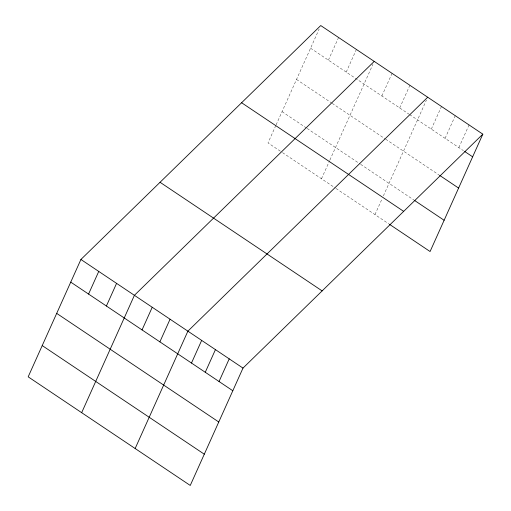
<?xml version="1.0" encoding="UTF-8"?>
<svg xmlns="http://www.w3.org/2000/svg" width="511" height="511" viewBox="0 0 511 511"><rect width="100%" height="100%" fill="white"/><g stroke="black" fill="none" stroke-linecap="round" stroke-linejoin="round"><path stroke-width="0.38" stroke-dasharray="2.56 1.92" d="M275.806 125.546L268.007 142.908L281.874 152.201M276.119 124.85L319.158 29.089M328.394 60.151L338.576 37.501M346.222 72.096L356.403 49.446M321.489 178.754L329.608 160.697M329.914 160L372.96 64.226M381.883 95.998L392.058 73.341M399.711 107.942L409.892 85.292M374.972 214.601L382.151 198.626M383.403 195.847L426.442 100.073M431.316 129.123L441.491 106.473M445.087 138.353L455.269 115.703M458.865 147.59L469.047 124.94M310.567 48.2L408.953 114.138M409.611 114.579L463.458 150.668M296.521 79.454L331.518 102.909M332.182 103.35L385 138.756M385.664 139.196L438.917 174.883M282.053 111.654L306.485 128.031M307.143 128.472L359.968 163.871M360.625 164.318L413.948 200.05M282.532 152.642L335.357 188.048M336.014 188.489L388.75 223.831"/><path stroke-width="0.77" d="M80.923 259.473L28.175 376.831L190.252 485.45L242.993 368.092L482.825 134.169L320.748 25.55L80.923 259.473L242.993 368.092M88.569 294.074L98.751 271.418M106.397 306.019L116.578 283.369M81.664 412.677L134.406 295.313L374.231 61.397M142.052 329.914L152.233 307.264M159.879 341.865L170.061 319.215M135.147 448.517L187.888 331.16L427.72 97.237M191.484 363.046L201.666 340.396M205.262 372.276L215.444 349.626M219.04 381.513L229.215 358.856M482.825 134.169L430.077 251.527L389.408 224.272M464.767 151.543L472.643 156.82M439.575 175.324L458.597 188.074M414.606 200.491L444.123 220.273M241.607 102.743L403.677 211.362M160.064 182.28L322.134 290.9M70.742 282.123L232.812 390.743M56.695 313.377L218.765 421.997M42.221 345.577L204.298 454.196"/></g></svg>
